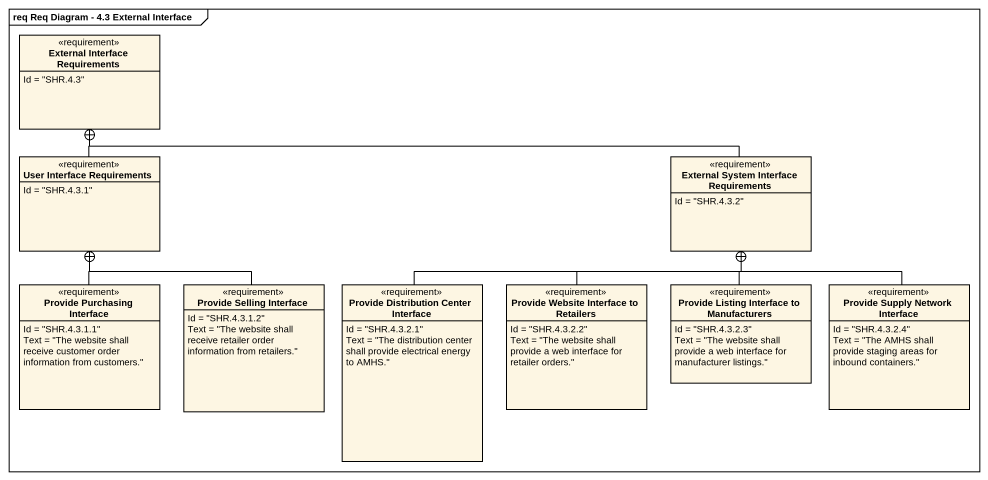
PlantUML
@startuml
mainframe req Req Diagram - 4.3 External Interface
hide circle
hide empty members
class "External Interface Requirements" as External_Interface <<requirement>> {
  Id = "SHR.4.3"
}
class "User Interface Requirements" as User_Interface_Requirements <<requirement>> {
  Id = "SHR.4.3.1"
}
class "External System Interface Requirements" as External_System_Interface <<requirement>> {
  Id = "SHR.4.3.2"
}
class "Provide Purchasing Interface" as Provide_Purchasing_Interface <<requirement>> {
  Id = "SHR.4.3.1.1"
  Text = "The website shall receive customer order information from customers."
}
class "Provide Selling Interface" as Provide_Selling_Interface <<requirement>> {
  Id = "SHR.4.3.1.2"
  Text = "The website shall receive retailer order information from retailers."
}
class "Provide Distribution Center Interface" as Provide_Distribution_Center <<requirement>> {
  Id = "SHR.4.3.2.1"
  Text = "The distribution center shall provide electrical energy to AMHS."
}
class "Provide Website Interface to Retailers" as Provide_Website_Interface <<requirement>> {
  Id = "SHR.4.3.2.2"
  Text = "The website shall provide a web interface for retailer orders."
}
class "Provide Listing Interface to Manufacturers" as Provide_Listing_Interface <<requirement>> {
  Id = "SHR.4.3.2.3"
  Text = "The website shall provide a web interface for manufacturer listings."
}
class "Provide Supply Network Interface" as Provide_Supply_Network <<requirement>> {
  Id = "SHR.4.3.2.4"
  Text = "The AMHS shall provide staging areas for inbound containers."
}
User_Interface_Requirements -up-+ External_Interface
External_System_Interface -left-+ External_Interface
Provide_Purchasing_Interface -up-+ User_Interface_Requirements
Provide_Selling_Interface -up-+ User_Interface_Requirements
Provide_Distribution_Center -right-+ External_System_Interface
Provide_Website_Interface -up-+ External_System_Interface
Provide_Listing_Interface -up-+ External_System_Interface
Provide_Supply_Network -up-+ External_System_Interface
@enduml
